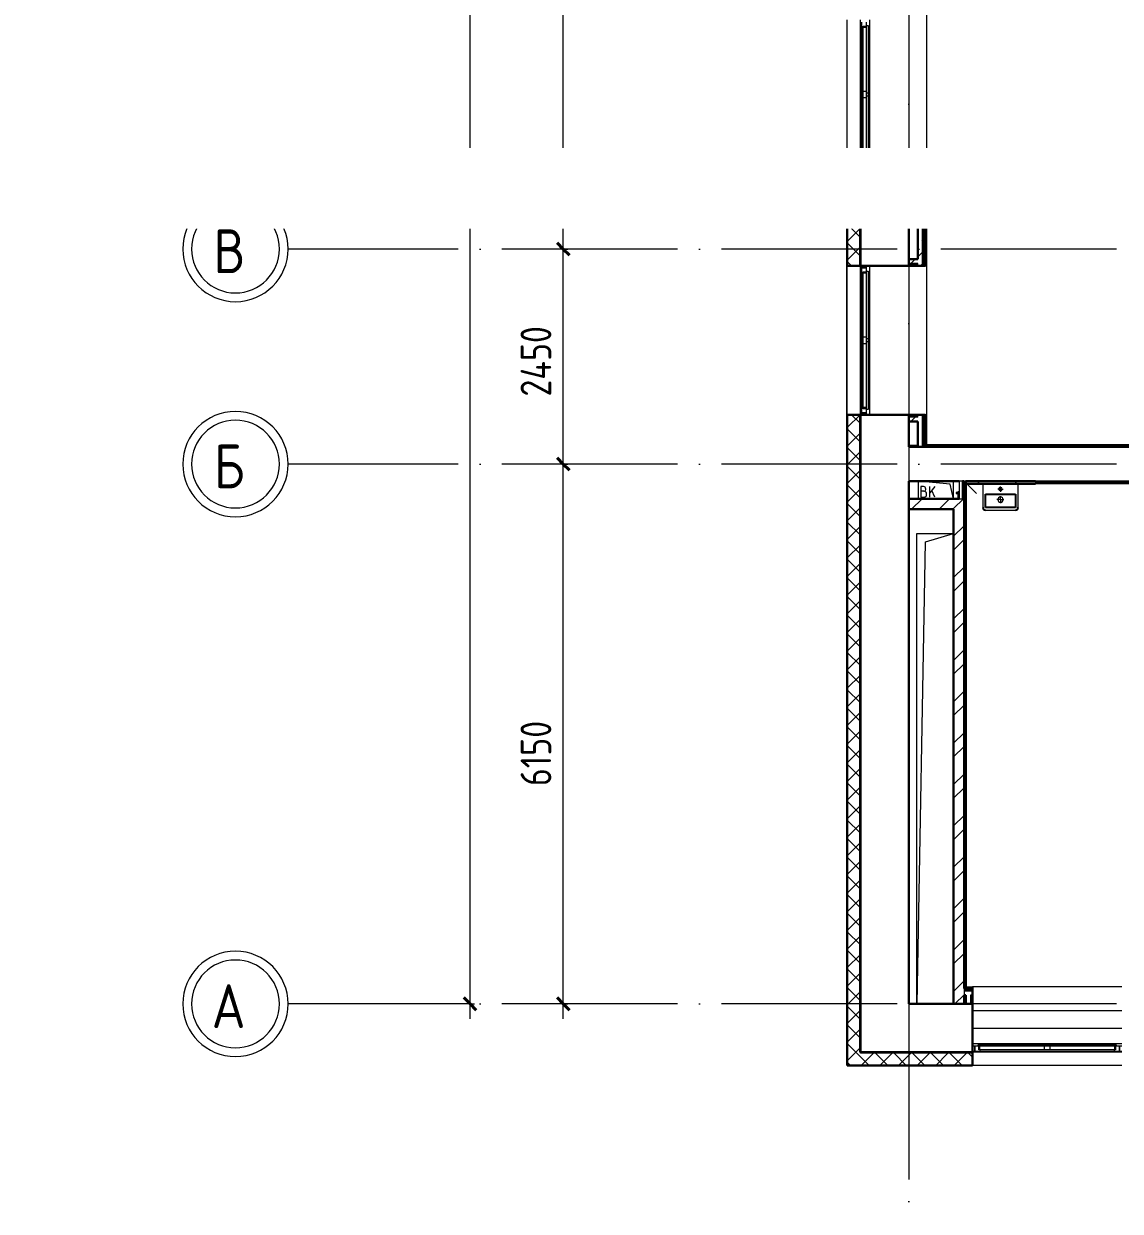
# Model space of a CAD drawing. Header units: millimetres. Extents: x -396912 to 182286, y -43638 to 41610.
# Drawn here: x -69840 to -57349, y -21590 to -8062 of the extents above; entities that cross this region are included whole.
import ezdxf
from ezdxf import colors
from ezdxf.entities.mleader import LeaderData, LeaderLine
from ezdxf.math import Vec2, Vec3

# ---------------------------------------------------------------- set-up
doc = ezdxf.new("R2010")
doc.units = ezdxf.units.MM
doc.linetypes.add('ADSK_Линия сетки', pattern=[25, 20, -2.5, 0, -2.5])
for name, color, linetype, lineweight in [('_ Окна', 7, 'Continuous', 9), ('RC-Выноски', 7, 'Continuous', 0), ('Оборудование', 8, 'Continuous', 18), ('Ограждение', 252, 'Continuous', 9), ('Окна', 252, 'Continuous', 9), ('Оси', 252, 'Continuous', 9), ('Перекрытие', 252, 'Continuous', 18), ('Размеры', 7, 'Continuous', 9), ('Стены внутренние', 7, 'Continuous', 18), ('Стены наружные', 7, 'Continuous', 18), ('Стены штриховка', 7, 'Continuous', 9)]:
    doc.layers.add(name, color=color, linetype=linetype, lineweight=lineweight)
doc.layers.add('Узлы', color=7, linetype='Continuous')
doc.styles.add('GOST Common_2', font='', dxfattribs={"width": 0.9, "height": 250})
doc.styles.add('GOST Common_4', font='', dxfattribs={"height": 7})
doc.styles.add('RubezhCAD', font='', dxfattribs={"oblique": 10})
doc.styles.get('GOST Common_2').set_extended_font_data('GOST type B')
doc.styles.get('GOST Common_4').set_extended_font_data('GOST 2.304 type A')
doc.styles.get('RubezhCAD').set_extended_font_data('GOST type A')

# ---------------------------------------------------------------- blocks, each defined once
blk = doc.blocks.new('1 этаж')
at = {"layer": 'Стены наружные', "lineweight": 9, "true_color": 0x636466}
h = blk.add_hatch(dxfattribs=at)
h.set_pattern_fill('FP_41', color=251, style=0, pattern_type=2)
h.set_pattern_definition([(180, (-32121.82, 94), (-1e-14, -100), [])])
h.paths.add_polyline_path([(-66008, -20706), (-64733, -20706), (-64733, -20696), (-66008, -20696)])
h.paths.add_polyline_path([(2115, -20706), (2692, -20706), (2692, -20696), (1407, -20696), (1407, -20706)])
h.paths.add_polyline_path([(-63033, -20706), (-61883, -20706), (-61883, -20696), (-63033, -20696)])
h.paths.add_polyline_path([(-755, -20706), (-293, -20706), (-293, -20696), (-1393, -20696), (-1393, -20706)])
h.paths.add_polyline_path([(-60183, -20706), (-59053, -20706), (-59053, -20696), (-60183, -20696)])
h.paths.add_polyline_path([(-3625, -20706), (-3093, -20706), (-3093, -20696), (-4168, -20696), (-4168, -20706)])
h.paths.add_polyline_path([(-57353, -20706), (-56243, -20706), (-56243, -20696), (-57353, -20696)])
h.paths.add_polyline_path([(-5868, -20706), (-5868, -20696), (-6963, -20696), (-6963, -20706), (-6495, -20706)])
h.paths.add_polyline_path([(-54543, -20706), (-53453, -20706), (-53453, -20696), (-54543, -20696)])
h.paths.add_polyline_path([(-8663, -20706), (-8663, -20696), (-9768, -20696), (-9768, -20706), (-9365, -20706)])
h.paths.add_polyline_path([(-51753, -20706), (-50623, -20706), (-50623, -20696), (-51753, -20696)])
h.paths.add_polyline_path([(-11518, -20706), (-11468, -20706), (-11468, -20696), (-12548, -20696), (-12548, -20706), (-12236, -20706)])
h.paths.add_polyline_path([(-48923, -20706), (-47803, -20706), (-47803, -20696), (-48923, -20696)])
h.paths.add_polyline_path([(-14248, -20706), (-14248, -20696), (-15323, -20696), (-15323, -20706), (-14388, -20706)])
h.paths.add_polyline_path([(-46103, -20706), (-45033, -20706), (-45033, -20696), (-46103, -20696)])
h.paths.add_polyline_path([(-17258, -20706), (-17023, -20706), (-17023, -20696), (-18123, -20696), (-18123, -20706), (-17976, -20706)])
h.paths.add_polyline_path([(-43333, -20706), (-42233, -20706), (-42233, -20696), (-43333, -20696)])
h.paths.add_polyline_path([(-19823, -20706), (-19823, -20696), (-20923, -20696), (-20923, -20706), (-20129, -20706)])
h.paths.add_polyline_path([(-40533, -20706), (-39403, -20706), (-39403, -20696), (-40533, -20696)])
h.paths.add_polyline_path([(-22623, -20706), (-22623, -20696), (-23703, -20696), (-23703, -20706), (-22999, -20706)])
h.paths.add_polyline_path([(-25869, -20706), (-25403, -20706), (-25403, -20696), (-26503, -20696), (-26503, -20706), (-26501, -20706)])
h.paths.add_polyline_path([(-37703, -20706), (-36593, -20706), (-36593, -20696), (-37703, -20696)])
h.paths.add_polyline_path([(-28205, -20706), (-28203, -20706), (-28203, -20696), (-29243, -20696), (-29242, -20706), (-28380, -20706)])
h.paths.add_polyline_path([(-34893, -20706), (-33783, -20706), (-33783, -20696), (-34893, -20696)])
h.paths.add_polyline_path([(-30943, -20706), (-30943, -20696), (-32083, -20696), (-32082, -20706), (-31093, -20706)])
at = {"color": 251, "lineweight": 18, "true_color": 0x636466}
for p, q in [((-64990, -14224), (-65350, -14191)), ((-65350, -14391), (-65350, -14191)), ((-65291, -14253), (-65321, -14253)), ((-65321, -14253), (-65321, -14373)), ((-65287, -14306), (-65321, -14306)), ((-65267, -14286), (-65267, -14276)), ((-65257, -14346), (-65257, -14336)), ((-65161, -14253), (-65221, -14324)), ((-65221, -14373), (-65221, -14253)), ((-65161, -14373), (-65197, -14296)), ((-64950, -14391), (-64990, -14224)), ((-65321, -14373), (-65284, -14373)), ((-65368, -20146), (-65368, -14786)), ((-65368, -14786), (-64950, -14786)), ((-65363, -20146), (-65269, -14881)), ((-65269, -14881), (-64950, -14786))]:
    blk.add_line(p, q, dxfattribs=at)
for centre, radius, start, end in [((-65291, -14276), 23.3, 0, 90), ((-65287, -14286), 20, 270, 0), ((-65287, -14336), 30, 0, 90), ((-65284, -14346), 26.7, 270, 0)]:
    blk.add_arc(centre, radius, start, end, dxfattribs=at)
at = {"layer": '_ Окна', "color": 251, "lineweight": 18, "true_color": 0x636466}
for p, q in [((-65998, -8961), (-65998, -9020)), ((-65998, -9020), (-65981, -9025)), ((-65981, -9007), (-65940, -9007)), ((-65981, -9019), (-65981, -9007)), ((-65940, -8999), (-65940, -8961)), ((-65981, -10547), (-65998, -10551)), ((-65998, -10551), (-65998, -10611)), ((-65998, -10611), (-65940, -10611)), ((-65981, -10565), (-65981, -10553)), ((-65940, -10565), (-65981, -10565)), ((-65940, -10611), (-65940, -10573)), ((-65940, -11761), (-65998, -11761)), ((-65998, -11761), (-65998, -11820)), ((-65940, -11799), (-65940, -11761)), ((-65998, -11820), (-65981, -11825)), ((-65981, -11807), (-65940, -11807)), ((-65981, -11819), (-65981, -11807)), ((-65981, -13347), (-65998, -13351)), ((-65998, -13351), (-65998, -13411)), ((-65981, -13365), (-65981, -13353)), ((-65940, -13365), (-65981, -13365)), ((-65940, -13411), (-65940, -13373)), ((-65998, -13411), (-65940, -13411)), ((-64670, -20628), (-64708, -20628)), ((-64708, -20628), (-64708, -20686)), ((-64708, -20686), (-64648, -20686)), ((-64662, -20669), (-64662, -20628)), ((-64650, -20669), (-64662, -20669)), ((-64648, -20686), (-64644, -20669)), ((-63122, -20669), (-63117, -20686)), ((-63117, -20686), (-63058, -20686)), ((-63104, -20669), (-63116, -20669)), ((-63104, -20628), (-63104, -20669)), ((-63058, -20628), (-63096, -20628)), ((-63058, -20686), (-63058, -20628))]:
    blk.add_line(p, q, dxfattribs=at)
at = {"layer": '_ Окна', "color": 251, "true_color": 0x636466}
for p, q in [((-65940, -10611), (-65998, -10611)), ((-65998, -10611), (-65998, -10636)), ((-65940, -10636), (-65940, -10611)), ((-65998, -11736), (-65998, -11761)), ((-65998, -11761), (-65940, -11761)), ((-65940, -11761), (-65940, -11736)), ((-65940, -13411), (-65998, -13411)), ((-65998, -13411), (-65998, -13436)), ((-65940, -13436), (-65940, -13411)), ((-64708, -20628), (-64733, -20628)), ((-64733, -20686), (-64708, -20686)), ((-64708, -20686), (-64708, -20628)), ((-63033, -20628), (-63058, -20628)), ((-63058, -20628), (-63058, -20686)), ((-63058, -20686), (-63033, -20686))]:
    blk.add_line(p, q, dxfattribs=at)
at = {"layer": 'Оборудование', "color": 251, "true_color": 0x636466}
for p, q in [((-64848, -14191), (-64885, -14191)), ((-64885, -14191), (-64885, -14391)), ((-64848, -14390), (-64848, -14192)), ((-64838, -14198), (-64848, -14198)), ((-64837, -14383), (-64837, -14199)), ((-64830, -14191), (-64688, -14332)), ((-64903, -14318), (-64920, -14318)), ((-64920, -14318), (-64920, -14330)), ((-64920, -14330), (-64903, -14330)), ((-64901, -14316), (-64903, -14318)), ((-64903, -14318), (-64903, -14330)), ((-64903, -14330), (-64901, -14332)), ((-64885, -14315), (-64901, -14315)), ((-64901, -14315), (-64901, -14334)), ((-64901, -14334), (-64885, -14334)), ((-64895, -14311), (-64900, -14311)), ((-64900, -14311), (-64900, -14319)), ((-64900, -14329), (-64900, -14375)), ((-64895, -14319), (-64895, -14311)), ((-64895, -14375), (-64895, -14329)), ((-64838, -14219), (-64836, -14219)), ((-64836, -14219), (-64838, -14219)), ((-64830, -14210), (-64835, -14210)), ((-64830, -14372), (-64830, -14210)), ((-64828, -14294), (-64830, -14294)), ((-64828, -14298), (-64828, -14294)), ((-64828, -14298), (-64828, -14359)), ((-64900, -14375), (-64895, -14375)), ((-64885, -14391), (-64848, -14391)), ((-64848, -14384), (-64838, -14384)), ((-64836, -14363), (-64838, -14363)), ((-64836, -14363), (-64838, -14363)), ((-64835, -14372), (-64830, -14372)), ((-64830, -14363), (-64828, -14363)), ((-64828, -14363), (-64828, -14359))]:
    blk.add_line(p, q, dxfattribs=at)
for points, knots in [([(-64848, -14192), (-64848, -14192), (-64848, -14191), (-64848, -14191), (-64848, -14191), (-64848, -14191), (-64848, -14191), (-64848, -14191), (-64848, -14191), (-64848, -14191)], [-1, -1, -1, -1, -0.833333, -0.75, -0.583333, -0.458333, -0.333333, -0.166667, 0, 0, 0, 0]), ([(-64837, -14199), (-64837, -14199), (-64837, -14198), (-64837, -14198), (-64837, -14198), (-64837, -14198), (-64837, -14198), (-64837, -14198), (-64838, -14198), (-64838, -14198), (-64838, -14198)], [-1, -1, -1, -1, -0.833333, -0.75, -0.666667, -0.583333, -0.458333, -0.333333, -0.166667, 0, 0, 0, 0]), ([(-64835, -14210), (-64835, -14210), (-64836, -14210), (-64836, -14210), (-64836, -14210), (-64836, -14209), (-64836, -14209), (-64836, -14209), (-64837, -14209), (-64837, -14209), (-64837, -14209), (-64837, -14208), (-64837, -14208)], [-1, -1, -1, -1, -0.833333, -0.75, -0.666667, -0.583333, -0.5, -0.416667, -0.333333, -0.25, -0.166667, 0, 0, 0, 0]), ([(-64848, -14391), (-64848, -14391), (-64848, -14391), (-64848, -14391), (-64848, -14391), (-64848, -14390), (-64848, -14390), (-64848, -14390), (-64848, -14390), (-64848, -14390)], [0, 0, 0, 0, 0.166667, 0.333333, 0.458333, 0.583333, 0.708333, 0.833333, 1, 1, 1, 1]), ([(-64838, -14384), (-64838, -14384), (-64838, -14384), (-64837, -14384), (-64837, -14383), (-64837, -14383), (-64837, -14383), (-64837, -14383), (-64837, -14383), (-64837, -14383), (-64837, -14383)], [0, 0, 0, 0, 0.166667, 0.333333, 0.458333, 0.583333, 0.666667, 0.75, 0.833333, 1, 1, 1, 1]), ([(-64837, -14373), (-64837, -14373), (-64837, -14373), (-64837, -14373), (-64837, -14372), (-64836, -14372), (-64836, -14372), (-64836, -14372), (-64836, -14372), (-64836, -14372), (-64836, -14372), (-64835, -14372), (-64835, -14372)], [0, 0, 0, 0, 0.166667, 0.25, 0.333333, 0.416667, 0.5, 0.583333, 0.666667, 0.75, 0.833333, 1, 1, 1, 1])]:
    blk.add_open_spline(points, degree=3, knots=knots, dxfattribs=at)
at = {"layer": 'Ограждение', "color": 251, "true_color": 0x636466}
for p, q in [((-65258, -6076), (-65258, -13781)), ((-65908, -8936), (-65908, -10636)), ((-65458, -8936), (-65458, -10636)), ((-65258, -8936), (-65258, -10636)), ((-65258, -10636), (-65273, -10636)), ((-65908, -11736), (-65908, -13436)), ((-65458, -11736), (-65458, -13436)), ((-65273, -11736), (-65258, -11736)), ((-65258, -11736), (-65258, -13436)), ((-65258, -13436), (-65273, -13436)), ((-65358, -13786), (-65458, -13786)), ((-65258, -13776), (-59528, -13776)), ((-64015, -14216), (-58593, -14216)), ((-64810, -14496), (-64805, -14496)), ((-64805, -14496), (-64805, -19961)), ((-64733, -19961), (-64733, -19946)), ((-64733, -19946), (-63033, -19946)), ((-64815, -20131), (-64815, -20046)), ((-64733, -20221), (-63033, -20221)), ((-64733, -20421), (-63033, -20421)), ((-64733, -20596), (-63033, -20596))]:
    blk.add_line(p, q, dxfattribs=at)
at = {"layer": 'Окна', "color": 251, "true_color": 0x636466}
for p, q in [((-65998, -9020), (-65998, -10551)), ((-65981, -9751), (-65981, -9019)), ((-65981, -9019), (-65940, -9019)), ((-65940, -9771), (-65940, -8999)), ((-65940, -8999), (-65923, -8999)), ((-65923, -8999), (-65923, -9771)), ((-65981, -9821), (-65981, -9751)), ((-65940, -9751), (-65981, -9751)), ((-65981, -10553), (-65981, -9821)), ((-65981, -9821), (-65940, -9821)), ((-65940, -9801), (-65940, -9771)), ((-65923, -9771), (-65940, -9771)), ((-65940, -10573), (-65940, -9801)), ((-65940, -9801), (-65923, -9801)), ((-65923, -9771), (-65923, -9801)), ((-65923, -9801), (-65923, -10573)), ((-65940, -10553), (-65981, -10553)), ((-65923, -10573), (-65940, -10573)), ((-65998, -11820), (-65998, -13351)), ((-65981, -12551), (-65981, -11819)), ((-65981, -11819), (-65940, -11819)), ((-65940, -12571), (-65940, -11799)), ((-65940, -11799), (-65923, -11799)), ((-65923, -11799), (-65923, -12571)), ((-65981, -12621), (-65981, -12551)), ((-65940, -12551), (-65981, -12551)), ((-65940, -12601), (-65940, -12571)), ((-65923, -12571), (-65940, -12571)), ((-65923, -12571), (-65923, -12601)), ((-65981, -13353), (-65981, -12621)), ((-65981, -12621), (-65940, -12621)), ((-65940, -13373), (-65940, -12601)), ((-65940, -12601), (-65923, -12601)), ((-65923, -12601), (-65923, -13373)), ((-65940, -13353), (-65981, -13353)), ((-65923, -13373), (-65940, -13373)), ((-64670, -20611), (-63898, -20611)), ((-64670, -20628), (-64670, -20611)), ((-63898, -20628), (-64670, -20628)), ((-64650, -20669), (-64650, -20628)), ((-63918, -20669), (-64650, -20669)), ((-64648, -20686), (-63117, -20686)), ((-63918, -20628), (-63918, -20669)), ((-63848, -20669), (-63918, -20669)), ((-63898, -20611), (-63868, -20611)), ((-63898, -20611), (-63898, -20628)), ((-63868, -20628), (-63898, -20628)), ((-63868, -20611), (-63096, -20611)), ((-63868, -20628), (-63868, -20611)), ((-63096, -20628), (-63868, -20628)), ((-63848, -20669), (-63848, -20628)), ((-63116, -20669), (-63848, -20669)), ((-63116, -20628), (-63116, -20669)), ((-63096, -20611), (-63096, -20628))]:
    blk.add_line(p, q, dxfattribs=at)
at = {"layer": 'Оси', "color": 251, "linetype": 'ADSK_Линия сетки', "ltscale": 100, "true_color": 0x636466}
for p, q in [((-65458, -2646), (-65458, -33772)), ((4409, -11546), (-72530, -11546)), ((4409, -13996), (-72530, -13996)), ((4409, -20146), (-72530, -20146))]:
    blk.add_line(p, q, dxfattribs=at)
at = {"layer": 'Оси', "color": 251, "lineweight": 20, "true_color": 0x636466}
for centre, radius, start, end in [((-73130, -11546), 600, 90, 270), ((-73130, -11546), 600, 270, 90), ((-73130, -11546), 500, 90, 270), ((-73130, -11546), 500, 270, 90), ((-73130, -13996), 600, 90, 270), ((-73130, -13996), 500, 90, 270), ((-73130, -13996), 600, 270, 90), ((-73130, -13996), 500, 270, 90), ((-73130, -20146), 600, 90, 270), ((-73130, -20146), 600, 270, 90), ((-73130, -20146), 500, 90, 270), ((-73130, -20146), 500, 270, 90)]:
    blk.add_arc(centre, radius, start, end, dxfattribs=at)
at = {"layer": 'Перекрытие', "color": 251, "ltscale": 100, "true_color": 0x636466}
for p, q in [((-65350, -14391), (-65350, -14191)), ((-65368, -20146), (-65368, -14786)), ((-65368, -14786), (-64950, -14786))]:
    blk.add_line(p, q, dxfattribs=at)
at = {"layer": 'Размеры', "color": 251, "lineweight": 20, "true_color": 0x636466}
for p, q in [((-70457, -20316), (-70457, 27004)), ((-69395, -11546), (-69395, -5346)), ((-69395, -11546), (-69545, -11546)), ((-69395, -11546), (-69545, -11546)), ((-69395, -13996), (-69395, -11546)), ((-69395, -11546), (-69345, -11546)), ((-69395, -11546), (-69345, -11546)), ((-69395, -13996), (-69545, -13996)), ((-69395, -13996), (-69545, -13996)), ((-69395, -20316), (-69395, -13996)), ((-69395, -13996), (-69345, -13996)), ((-69395, -13996), (-69345, -13996)), ((-70457, -20146), (-70607, -20146)), ((-70457, -20146), (-70407, -20146)), ((-69395, -20146), (-69545, -20146)), ((-69395, -20146), (-69345, -20146))]:
    blk.add_line(p, q, dxfattribs=at)
at = {"layer": 'Размеры', "color": 251, "lineweight": 40, "true_color": 0x636466}
for p, q in [((-69395, -11546), (-69466, -11475)), ((-69395, -11546), (-69466, -11475)), ((-69395, -11546), (-69324, -11616)), ((-69395, -11546), (-69324, -11616)), ((-69395, -13996), (-69466, -13925)), ((-69395, -13996), (-69466, -13925)), ((-69395, -13996), (-69324, -14066)), ((-69395, -13996), (-69324, -14066)), ((-70457, -20146), (-70528, -20075)), ((-70457, -20146), (-70387, -20216)), ((-69395, -20146), (-69466, -20075)), ((-69395, -20146), (-69324, -20216))]:
    blk.add_line(p, q, dxfattribs=at)
at = {"layer": 'Стены внутренние', "color": 251, "true_color": 0x636466}
for p, q in [((-66160, -10636), (-66160, -8936)), ((-66008, -10636), (-66008, -8936)), ((-66160, -13436), (-66160, -11736)), ((-66008, -13436), (-66008, -11736)), ((-64830, -14191), (-64815, -14191)), ((-63033, -20696), (-64733, -20696)), ((-63033, -20848), (-64733, -20848))]:
    blk.add_line(p, q, dxfattribs=at)
at = {"layer": 'Стены внутренние', "color": 251, "lineweight": 30, "true_color": 0x636466}
for p, q in [((-66160, -10636), (-66160, -11736)), ((-66018, -10636), (-66160, -10636)), ((-65458, -10636), (-66008, -10636)), ((-66008, -10636), (-66008, -11736)), ((-65458, -11661), (-65458, -10711)), ((-66160, -11736), (-66018, -11736)), ((-66008, -11736), (-65458, -11736)), ((-66160, -13436), (-66160, -20848)), ((-66018, -13436), (-66160, -13436)), ((-65458, -13436), (-66008, -13436)), ((-66008, -13436), (-66008, -20696)), ((-65458, -13801), (-65458, -13511)), ((-65358, -13801), (-65458, -13801)), ((-65458, -14391), (-65458, -14191)), ((-65458, -14191), (-64885, -14191)), ((-64848, -14191), (-64830, -14191)), ((-64815, -14191), (-64015, -14191)), ((-65458, -20146), (-65458, -14511)), ((-64950, -20146), (-65458, -20146)), ((-64808, -20146), (-64830, -20146)), ((-64733, -20696), (-64733, -20146)), ((-66008, -20696), (-64733, -20696)), ((-64733, -20848), (-64733, -20706)), ((-66160, -20848), (-64733, -20848))]:
    blk.add_line(p, q, dxfattribs=at)
at = {"layer": 'Стены внутренние', "color": 251, "linetype": 'Continuous', "lineweight": 9, "true_color": 0x636466}
for p, q in [((-66158, -10820), (-66018, -10680)), ((-66018, -10770), (-66150, -10638)), ((-66018, -10982), (-66158, -10842)), ((-66158, -11032), (-66018, -10892)), ((-66018, -11194), (-66158, -11054)), ((-66158, -11082), (-66158, -11082)), ((-66158, -11244), (-66018, -11104)), ((-66018, -11406), (-66158, -11266)), ((-66158, -11285), (-66158, -11285)), ((-66158, -11456), (-66018, -11316)), ((-66018, -11618), (-66158, -11478)), ((-66158, -11668), (-66018, -11528)), ((-66158, -11590), (-66158, -11590)), ((-66115, -11734), (-66158, -11691)), ((-66158, -13577), (-66018, -13437)), ((-66158, -13520), (-66158, -13520)), ((-66127, -13438), (-66128, -13437)), ((-66018, -13528), (-66108, -13438)), ((-66018, -13740), (-66158, -13600)), ((-66158, -13789), (-66018, -13649)), ((-66018, -13952), (-66158, -13812)), ((-66158, -13825), (-66158, -13825)), ((-66158, -14002), (-66018, -13862)), ((-66018, -14164), (-66158, -14024)), ((-66158, -14197), (-66160, -14194)), ((-66158, -14214), (-66018, -14074)), ((-66018, -14376), (-66158, -14236)), ((-66158, -14426), (-66018, -14286)), ((-66158, -14401), (-66160, -14397)), ((-66158, -14435), (-66158, -14435)), ((-66018, -14588), (-66158, -14448)), ((-66158, -14638), (-66018, -14498)), ((-66158, -14638), (-66158, -14638)), ((-66018, -14800), (-66158, -14660)), ((-66158, -14850), (-66018, -14710)), ((-66158, -14862), (-66160, -14865)), ((-66018, -15013), (-66158, -14873)), ((-66158, -15062), (-66018, -14922)), ((-66158, -14943), (-66158, -14943)), ((-66018, -15225), (-66158, -15085)), ((-66158, -15274), (-66018, -15134)), ((-66018, -15437), (-66158, -15297)), ((-66158, -15486), (-66018, -15346)), ((-66018, -15649), (-66158, -15509)), ((-66158, -15552), (-66158, -15552)), ((-66158, -15699), (-66018, -15559)), ((-66018, -15861), (-66158, -15721)), ((-66158, -15756), (-66158, -15756)), ((-66158, -15911), (-66018, -15771)), ((-66018, -16073), (-66158, -15933)), ((-66158, -16123), (-66018, -15983)), ((-66158, -16060), (-66158, -16060)), ((-66018, -16285), (-66158, -16145)), ((-66158, -16335), (-66018, -16195)), ((-66158, -16284), (-66160, -16287)), ((-66018, -16497), (-66158, -16357)), ((-66158, -16547), (-66018, -16407)), ((-66158, -16636), (-66160, -16633)), ((-66018, -16710), (-66158, -16570)), ((-66158, -16759), (-66018, -16619)), ((-66158, -16670), (-66158, -16670)), ((-66018, -16922), (-66158, -16782)), ((-66158, -16971), (-66018, -16831)), ((-66158, -16873), (-66158, -16873)), ((-66018, -17134), (-66158, -16994)), ((-66158, -17184), (-66018, -17044)), ((-66158, -17178), (-66158, -17178)), ((-66018, -17346), (-66158, -17206)), ((-66158, -17396), (-66018, -17256)), ((-66018, -17558), (-66158, -17418)), ((-66158, -17608), (-66018, -17468)), ((-66018, -17770), (-66158, -17630)), ((-66158, -17820), (-66018, -17680)), ((-66158, -17788), (-66158, -17788)), ((-66018, -17982), (-66158, -17842)), ((-66158, -18032), (-66018, -17892)), ((-66158, -17991), (-66158, -17991)), ((-66018, -18195), (-66158, -18055)), ((-66158, -18244), (-66018, -18104)), ((-66018, -18407), (-66158, -18267)), ((-66158, -18296), (-66158, -18296)), ((-66158, -18456), (-66018, -18316)), ((-66018, -18619), (-66158, -18479)), ((-66158, -18519), (-66158, -18520)), ((-66158, -18668), (-66018, -18528)), ((-66018, -18831), (-66158, -18691)), ((-66158, -18881), (-66018, -18741)), ((-66158, -18871), (-66160, -18868)), ((-66018, -19043), (-66158, -18903)), ((-66158, -18905), (-66158, -18905)), ((-66158, -19093), (-66018, -18953)), ((-66158, -19108), (-66158, -19108)), ((-66018, -19255), (-66158, -19115)), ((-66158, -19305), (-66018, -19165)), ((-66018, -19467), (-66158, -19327)), ((-66158, -19517), (-66018, -19377)), ((-66158, -19413), (-66158, -19413)), ((-66018, -19679), (-66158, -19539)), ((-66158, -19729), (-66018, -19589)), ((-66018, -19892), (-66158, -19752)), ((-66158, -19941), (-66018, -19801)), ((-66018, -20104), (-66158, -19964)), ((-66158, -20153), (-66018, -20013)), ((-66158, -20023), (-66158, -20023)), ((-66018, -20316), (-66158, -20176)), ((-66158, -20226), (-66158, -20226)), ((-66158, -20366), (-66018, -20226)), ((-66018, -20528), (-66158, -20388)), ((-66158, -20578), (-66018, -20438)), ((-66158, -20531), (-66158, -20531)), ((-66062, -20696), (-66158, -20600)), ((-66158, -20790), (-66064, -20696)), ((-66064, -20696), (-66018, -20650)), ((-65912, -20846), (-66062, -20696)), ((-66124, -20846), (-66158, -20812)), ((-66002, -20846), (-65862, -20706)), ((-65700, -20846), (-65840, -20706)), ((-65789, -20846), (-65649, -20706)), ((-65488, -20846), (-65628, -20706)), ((-65577, -20846), (-65437, -20706)), ((-65276, -20846), (-65416, -20706)), ((-65365, -20846), (-65225, -20706)), ((-65064, -20846), (-65204, -20706)), ((-65153, -20846), (-65013, -20706)), ((-64851, -20846), (-64991, -20706)), ((-64941, -20846), (-64801, -20706)), ((-64733, -20752), (-64779, -20706)), ((-65955, -20848), (-65956, -20846)), ((-64920, -20846), (-64921, -20848))]:
    blk.add_line(p, q, dxfattribs=at)
at = {"layer": 'Стены наружные', "color": 251, "lineweight": 30, "true_color": 0x636466}
for p, q in [((-66165, -10636), (-66165, -11186)), ((-66160, -10636), (-66165, -10636)), ((-66008, -10636), (-66018, -10636)), ((-65273, -10636), (-65458, -10636)), ((-65458, -10636), (-65458, -10711)), ((-65273, -11736), (-65273, -10636)), ((-65458, -10711), (-65358, -10711)), ((-65358, -10711), (-65358, -11661)), ((-66165, -11186), (-66160, -11186)), ((-66018, -11736), (-66008, -11736)), ((-65358, -11661), (-65458, -11661)), ((-65458, -11661), (-65458, -11736)), ((-65458, -11736), (-65273, -11736)), ((-66008, -13436), (-66018, -13436)), ((-65273, -13436), (-65458, -13436)), ((-65458, -13436), (-65458, -13511)), ((-65458, -13511), (-65358, -13511)), ((-65358, -13511), (-65358, -13801)), ((-65273, -13781), (-65273, -13436)), ((-65278, -13786), (-65278, -13781)), ((-59518, -13786), (-65278, -13786)), ((-59523, -13781), (-65273, -13781)), ((-65358, -13801), (-59503, -13801)), ((-64830, -14191), (-64830, -14210)), ((-64810, -14206), (-64815, -14206)), ((-64815, -14206), (-64815, -19966)), ((-64815, -14221), (-64015, -14221)), ((-64810, -19961), (-64810, -14206)), ((-64015, -14211), (-58593, -14211)), ((-64015, -14221), (-64015, -14211)), ((-64885, -14391), (-65458, -14391)), ((-65458, -14391), (-65458, -14511)), ((-64830, -14391), (-64848, -14391)), ((-64830, -14372), (-64830, -19971)), ((-65458, -14511), (-64950, -14511)), ((-64950, -14511), (-64950, -20146)), ((-64830, -19971), (-64815, -19971)), ((-64733, -19961), (-64810, -19961)), ((-64733, -20146), (-64733, -19961)), ((-64950, -20146), (-64830, -20146)), ((-64830, -20146), (-64830, -20046)), ((-64830, -20046), (-64808, -20046)), ((-64808, -20046), (-64808, -20146)), ((-64808, -20146), (-64733, -20146)), ((-64733, -20706), (-64733, -20696))]:
    blk.add_line(p, q, dxfattribs=at)
at = {"layer": 'Стены наружные', "color": 251, "linetype": 'Continuous', "lineweight": 9, "true_color": 0x636466}
for p, q in [((-65363, -10661), (-65358, -10656)), ((-65278, -10647), (-65273, -10642)), ((-66008, -10706), (-66018, -10706)), ((-66008, -10806), (-66018, -10806)), ((-65358, -10871), (-65308, -10821)), ((-65308, -10818), (-65295, -10806)), ((-65295, -10806), (-65283, -10793)), ((-65278, -10717), (-65273, -10712)), ((-65278, -10788), (-65273, -10783)), ((-66008, -10906), (-66018, -10906)), ((-65358, -11006), (-65308, -10956)), ((-65278, -10859), (-65273, -10854)), ((-65278, -10930), (-65273, -10925)), ((-66008, -11006), (-66018, -11006)), ((-65358, -11141), (-65308, -11091)), ((-65308, -11030), (-65295, -11018)), ((-65295, -11018), (-65283, -11005)), ((-65283, -11005), (-65278, -11000)), ((-65278, -11000), (-65273, -10995)), ((-65278, -11071), (-65273, -11066)), ((-66008, -11106), (-66018, -11106)), ((-66008, -11206), (-66018, -11206)), ((-65295, -11230), (-65283, -11217)), ((-65278, -11142), (-65273, -11137)), ((-65278, -11212), (-65273, -11207)), ((-66008, -11306), (-66018, -11306)), ((-65308, -11242), (-65295, -11230)), ((-65278, -11283), (-65273, -11278)), ((-65278, -11354), (-65273, -11349)), ((-66008, -11406), (-66018, -11406)), ((-65308, -11455), (-65295, -11442)), ((-65295, -11442), (-65283, -11430)), ((-65283, -11430), (-65278, -11425)), ((-65278, -11425), (-65273, -11420)), ((-65278, -11495), (-65273, -11490)), ((-66008, -11506), (-66018, -11506)), ((-66008, -11606), (-66018, -11606)), ((-65358, -11634), (-65308, -11584)), ((-65278, -11566), (-65273, -11561)), ((-65278, -11637), (-65273, -11632)), ((-66008, -11706), (-66018, -11706)), ((-65435, -11711), (-65385, -11661)), ((-65377, -11736), (-65364, -11723)), ((-65364, -11723), (-65358, -11717)), ((-65325, -11736), (-65308, -11719)), ((-65308, -11667), (-65295, -11654)), ((-65295, -11654), (-65283, -11642)), ((-65278, -11707), (-65273, -11702)), ((-66008, -13506), (-66018, -13506)), ((-65438, -13511), (-65388, -13461)), ((-65405, -13461), (-65392, -13448)), ((-65392, -13448), (-65380, -13436)), ((-65278, -13475), (-65273, -13470)), ((-66008, -13606), (-66018, -13606)), ((-65308, -13576), (-65295, -13563)), ((-65295, -13563), (-65283, -13551)), ((-65283, -13551), (-65278, -13546)), ((-65278, -13546), (-65273, -13541)), ((-65278, -13617), (-65273, -13612)), ((-66008, -13706), (-66018, -13706)), ((-65308, -13788), (-65295, -13775)), ((-65295, -13775), (-65283, -13763)), ((-65278, -13687), (-65273, -13682)), ((-65278, -13758), (-65273, -13753)), ((-65235, -13786), (-65230, -13781)), ((-65164, -13786), (-65159, -13781)), ((-65122, -13801), (-65122, -13786)), ((-65093, -13786), (-65088, -13781)), ((-65023, -13786), (-65018, -13781)), ((-64952, -13786), (-64947, -13781)), ((-64881, -13786), (-64876, -13781)), ((-64811, -13786), (-64806, -13781)), ((-64740, -13786), (-64735, -13781)), ((-64669, -13786), (-64664, -13781)), ((-64598, -13786), (-64593, -13781)), ((-64528, -13786), (-64523, -13781)), ((-64522, -13801), (-64522, -13786)), ((-64457, -13786), (-64452, -13781)), ((-64386, -13786), (-64381, -13781)), ((-64316, -13786), (-64311, -13781)), ((-64245, -13786), (-64240, -13781)), ((-64174, -13786), (-64169, -13781)), ((-64103, -13786), (-64098, -13781)), ((-64033, -13786), (-64028, -13781)), ((-63962, -13786), (-63957, -13781)), ((-63922, -13801), (-63922, -13786)), ((-63891, -13786), (-63886, -13781)), ((-63821, -13786), (-63816, -13781)), ((-63750, -13786), (-63745, -13781)), ((-63679, -13786), (-63674, -13781)), ((-63609, -13786), (-63604, -13781)), ((-63538, -13786), (-63533, -13781)), ((-63467, -13786), (-63462, -13781)), ((-63396, -13786), (-63391, -13781)), ((-63326, -13786), (-63321, -13781)), ((-63322, -13801), (-63322, -13786)), ((-63255, -13786), (-63250, -13781)), ((-63184, -13786), (-63179, -13781)), ((-63114, -13786), (-63109, -13781)), ((-66008, -13806), (-66018, -13806)), ((-66008, -13906), (-66018, -13906)), ((-66008, -14006), (-66018, -14006)), ((-66008, -14106), (-66018, -14106)), ((-64680, -14221), (-64650, -14191)), ((-64256, -14221), (-64226, -14191)), ((-63816, -14206), (-63801, -14191)), ((-63392, -14206), (-63377, -14191)), ((-66008, -14206), (-66018, -14206)), ((-66008, -14306), (-66018, -14306)), ((-64815, -14214), (-64810, -14209)), ((-64815, -14285), (-64810, -14280)), ((-63963, -14211), (-63958, -14206)), ((-63892, -14211), (-63887, -14206)), ((-63821, -14211), (-63816, -14206)), ((-63751, -14211), (-63746, -14206)), ((-63680, -14211), (-63675, -14206)), ((-63609, -14211), (-63604, -14206)), ((-63539, -14211), (-63534, -14206)), ((-63468, -14211), (-63463, -14206)), ((-63397, -14211), (-63392, -14206)), ((-63326, -14211), (-63321, -14206)), ((-63256, -14211), (-63251, -14206)), ((-63185, -14211), (-63180, -14206)), ((-63114, -14211), (-63109, -14206)), ((-66008, -14406), (-66018, -14406)), ((-65428, -14511), (-65308, -14391)), ((-65114, -14511), (-64994, -14391)), ((-64950, -14504), (-64836, -14391)), ((-64830, -14371), (-64815, -14356)), ((-64815, -14356), (-64810, -14351)), ((-64815, -14426), (-64810, -14421)), ((-66008, -14506), (-66018, -14506)), ((-66008, -14606), (-66018, -14606)), ((-64956, -14511), (-64950, -14504)), ((-64815, -14497), (-64810, -14492)), ((-64815, -14568), (-64810, -14563)), ((-66008, -14706), (-66018, -14706)), ((-64950, -14818), (-64830, -14698)), ((-64815, -14638), (-64810, -14633)), ((-64815, -14709), (-64810, -14704)), ((-66008, -14806), (-66018, -14806)), ((-64950, -14976), (-64830, -14856)), ((-64830, -14795), (-64815, -14780)), ((-64815, -14780), (-64810, -14775)), ((-64815, -14851), (-64810, -14846)), ((-66008, -14906), (-66018, -14906)), ((-66008, -15006), (-66018, -15006)), ((-64815, -14921), (-64810, -14916)), ((-64815, -14992), (-64810, -14987)), ((-66008, -15106), (-66018, -15106)), ((-64815, -15063), (-64810, -15058)), ((-64815, -15133), (-64810, -15128)), ((-66008, -15206), (-66018, -15206)), ((-64950, -15290), (-64830, -15170)), ((-64830, -15219), (-64815, -15204)), ((-64815, -15204), (-64810, -15199)), ((-64815, -15275), (-64810, -15270)), ((-66008, -15306), (-66018, -15306)), ((-66008, -15406), (-66018, -15406)), ((-64950, -15447), (-64830, -15327)), ((-64815, -15346), (-64810, -15341)), ((-64815, -15416), (-64810, -15411)), ((-66008, -15506), (-66018, -15506)), ((-64815, -15487), (-64810, -15482)), ((-64815, -15558), (-64810, -15553)), ((-66008, -15606), (-66018, -15606)), ((-64950, -15761), (-64830, -15641)), ((-64830, -15643), (-64815, -15628)), ((-64815, -15628), (-64810, -15623)), ((-66008, -15706), (-66018, -15706)), ((-66008, -15806), (-66018, -15806)), ((-64950, -15918), (-64830, -15798)), ((-64815, -15699), (-64810, -15694)), ((-64815, -15770), (-64810, -15765)), ((-66008, -15906), (-66018, -15906)), ((-64815, -15841), (-64810, -15836)), ((-64815, -15911), (-64810, -15906)), ((-66008, -16006), (-66018, -16006)), ((-64830, -16068), (-64815, -16053)), ((-64815, -15982), (-64810, -15977)), ((-64815, -16053), (-64810, -16048)), ((-66008, -16106), (-66018, -16106)), ((-66008, -16206), (-66018, -16206)), ((-64950, -16233), (-64830, -16113)), ((-64815, -16123), (-64810, -16118)), ((-64815, -16194), (-64810, -16189)), ((-66008, -16306), (-66018, -16306)), ((-64950, -16390), (-64830, -16270)), ((-64815, -16265), (-64810, -16260)), ((-64815, -16336), (-64810, -16331)), ((-66008, -16406), (-66018, -16406)), ((-64830, -16492), (-64815, -16477)), ((-64815, -16406), (-64810, -16401)), ((-64815, -16477), (-64810, -16472)), ((-66008, -16506), (-66018, -16506)), ((-66008, -16606), (-66018, -16606)), ((-64950, -16704), (-64830, -16584)), ((-64815, -16548), (-64810, -16543)), ((-64815, -16618), (-64810, -16613)), ((-66008, -16706), (-66018, -16706)), ((-64950, -16861), (-64830, -16741)), ((-64815, -16689), (-64810, -16684)), ((-64815, -16760), (-64810, -16755)), ((-66008, -16806), (-66018, -16806)), ((-66008, -16906), (-66018, -16906)), ((-64830, -16916), (-64815, -16901)), ((-64815, -16830), (-64810, -16825)), ((-64815, -16901), (-64810, -16896)), ((-66008, -17006), (-66018, -17006)), ((-64815, -16972), (-64810, -16967)), ((-64815, -17043), (-64810, -17038)), ((-66008, -17106), (-66018, -17106)), ((-64950, -17176), (-64830, -17056)), ((-64815, -17113), (-64810, -17108)), ((-64815, -17184), (-64810, -17179)), ((-66008, -17206), (-66018, -17206)), ((-66008, -17306), (-66018, -17306)), ((-64950, -17333), (-64830, -17213)), ((-64815, -17255), (-64810, -17250)), ((-66008, -17406), (-66018, -17406)), ((-64830, -17340), (-64815, -17325)), ((-64815, -17325), (-64810, -17320)), ((-64815, -17396), (-64810, -17391)), ((-66008, -17506), (-66018, -17506)), ((-64950, -17647), (-64830, -17527)), ((-64815, -17467), (-64810, -17462)), ((-64815, -17538), (-64810, -17533)), ((-66008, -17606), (-66018, -17606)), ((-66008, -17706), (-66018, -17706)), ((-64950, -17804), (-64830, -17684)), ((-64815, -17608), (-64810, -17603)), ((-64815, -17679), (-64810, -17674)), ((-66008, -17806), (-66018, -17806)), ((-64830, -17765), (-64815, -17750)), ((-64815, -17750), (-64810, -17745)), ((-64815, -17820), (-64810, -17815)), ((-66008, -17906), (-66018, -17906)), ((-64815, -17891), (-64810, -17886)), ((-64815, -17962), (-64810, -17957)), ((-66008, -18006), (-66018, -18006)), ((-66008, -18106), (-66018, -18106)), ((-64950, -18119), (-64830, -17999)), ((-64815, -18033), (-64810, -18028)), ((-64815, -18103), (-64810, -18098)), ((-66008, -18206), (-66018, -18206)), ((-64950, -18276), (-64830, -18156)), ((-64830, -18189), (-64815, -18174)), ((-64815, -18174), (-64810, -18169)), ((-64815, -18245), (-64810, -18240)), ((-66008, -18306), (-66018, -18306)), ((-64815, -18315), (-64810, -18310)), ((-64815, -18386), (-64810, -18381)), ((-66008, -18406), (-66018, -18406)), ((-66008, -18506), (-66018, -18506)), ((-64950, -18590), (-64830, -18470)), ((-64815, -18457), (-64810, -18452)), ((-64815, -18528), (-64810, -18523)), ((-66008, -18606), (-66018, -18606)), ((-64950, -18747), (-64830, -18627)), ((-64830, -18613), (-64815, -18598)), ((-64815, -18598), (-64810, -18593)), ((-64815, -18669), (-64810, -18664)), ((-66008, -18706), (-66018, -18706)), ((-64815, -18740), (-64810, -18735)), ((-66008, -18806), (-66018, -18806)), ((-66008, -18906), (-66018, -18906)), ((-64815, -18810), (-64810, -18805)), ((-64815, -18881), (-64810, -18876)), ((-66008, -19006), (-66018, -19006)), ((-64950, -19062), (-64830, -18942)), ((-64830, -19038), (-64815, -19023)), ((-64815, -18952), (-64810, -18947)), ((-64815, -19023), (-64810, -19018)), ((-66008, -19106), (-66018, -19106)), ((-66008, -19206), (-66018, -19206)), ((-64950, -19219), (-64830, -19099)), ((-64815, -19093), (-64810, -19088)), ((-64815, -19164), (-64810, -19159)), ((-66008, -19306), (-66018, -19306)), ((-64815, -19235), (-64810, -19230)), ((-64815, -19305), (-64810, -19300)), ((-66008, -19406), (-66018, -19406)), ((-64950, -19533), (-64830, -19413)), ((-64830, -19462), (-64815, -19447)), ((-64815, -19376), (-64810, -19371)), ((-64815, -19447), (-64810, -19442)), ((-66008, -19506), (-66018, -19506)), ((-66008, -19606), (-66018, -19606)), ((-64950, -19690), (-64830, -19570)), ((-64815, -19518), (-64810, -19513)), ((-64815, -19588), (-64810, -19583)), ((-66008, -19706), (-66018, -19706)), ((-64815, -19659), (-64810, -19654)), ((-64815, -19730), (-64810, -19725)), ((-66008, -19806), (-66018, -19806)), ((-64950, -20004), (-64830, -19884)), ((-64830, -19886), (-64815, -19871)), ((-64815, -19800), (-64810, -19795)), ((-64815, -19871), (-64810, -19866)), ((-66008, -19906), (-66018, -19906)), ((-66008, -20006), (-66018, -20006)), ((-64815, -19942), (-64810, -19937)), ((-64768, -19966), (-64763, -19961)), ((-66008, -20106), (-66018, -20106)), ((-64934, -20146), (-64830, -20042)), ((-66008, -20206), (-66018, -20206)), ((-66008, -20306), (-66018, -20306)), ((-66008, -20406), (-66018, -20406)), ((-66008, -20506), (-66018, -20506)), ((-66008, -20606), (-66018, -20606))]:
    blk.add_line(p, q, dxfattribs=at)
at = {"layer": 'Стены наружные', "color": 251, "true_color": 0x636466}
for p, q in [((-66165, -13986), (-66165, -11186)), ((-66160, -11736), (-66165, -11736)), ((-66165, -13436), (-66160, -13436)), ((-65458, -13793), (-65443, -13793)), ((-65443, -13786), (-65443, -13793)), ((-66160, -13986), (-66165, -13986)), ((-64950, -14391), (-64950, -14191)), ((-58673, -14191), (-64015, -14191)), ((-64822, -20131), (-64808, -20131)), ((-64822, -20146), (-64822, -20131))]:
    blk.add_line(p, q, dxfattribs=at)
at = {"layer": 'Стены штриховка', "color": 251, "true_color": 0x636466}
for p, q in [((-66158, -10638), (-66158, -11734)), ((-66084, -10638), (-66158, -10638)), ((-66084, -10638), (-66084, -10636)), ((-66018, -11736), (-66018, -10636)), ((-65358, -10648), (-65458, -10648)), ((-65358, -10661), (-65458, -10661)), ((-65358, -10661), (-65358, -10636)), ((-65308, -10636), (-65308, -11736)), ((-65295, -10636), (-65295, -11736)), ((-65283, -10636), (-65283, -11736)), ((-65278, -11736), (-65278, -10636)), ((-66158, -11734), (-66084, -11734)), ((-66084, -11736), (-66084, -11734)), ((-65358, -11711), (-65458, -11711)), ((-65358, -11723), (-65458, -11723)), ((-65358, -11736), (-65358, -11711)), ((-66158, -13438), (-66158, -20848)), ((-66084, -13438), (-66158, -13438)), ((-66084, -13438), (-66084, -13436)), ((-66018, -20696), (-66018, -13436)), ((-65358, -13448), (-65458, -13448)), ((-65358, -13461), (-65458, -13461)), ((-65358, -13461), (-65358, -13436)), ((-65308, -13436), (-65308, -13801)), ((-65295, -13436), (-65295, -13801)), ((-65283, -13436), (-65283, -13801)), ((-65278, -13781), (-65278, -13436)), ((-65278, -13786), (-65278, -13801)), ((-64815, -14191), (-64815, -14206)), ((-64015, -14191), (-64015, -14211)), ((-64015, -14206), (-58593, -14206)), ((-64830, -19971), (-64830, -20046)), ((-64830, -19983), (-64733, -19983)), ((-64830, -19996), (-64733, -19996)), ((-64733, -19966), (-64815, -19966)), ((-64815, -19971), (-64733, -19971)), ((-64733, -20046), (-64758, -20046)), ((-64758, -20046), (-64758, -20146)), ((-64745, -20046), (-64745, -20146)), ((-66008, -20696), (-66018, -20696)), ((-66008, -20706), (-66008, -20696)), ((-64733, -20706), (-66008, -20706)), ((-64733, -20772), (-64735, -20772)), ((-64735, -20846), (-64735, -20772)), ((-66160, -20846), (-64735, -20846))]:
    blk.add_line(p, q, dxfattribs=at)
at = {"layer": 'Узлы', "color": 251, "lineweight": 9, "true_color": 0x636466}
for p, q in [((-64615, -14221), (-64615, -14491)), ((-64415, -14281), (-64445, -14281)), ((-64415, -14281), (-64415, -14251)), ((-64415, -14281), (-64415, -14311)), ((-64415, -14281), (-64385, -14281)), ((-64215, -14491), (-64215, -14221)), ((-64415, -14401), (-64455, -14401)), ((-64415, -14401), (-64415, -14361)), ((-64415, -14401), (-64415, -14441)), ((-64415, -14401), (-64375, -14401)), ((-64585, -14521), (-64415, -14521)), ((-64415, -14521), (-64245, -14521))]:
    blk.add_line(p, q, dxfattribs=at)
at = {"layer": 'Узлы', "color": 251, "true_color": 0x636466}
for p, q in [((-64585, -14491), (-64585, -14340)), ((-64585, -14340), (-64245, -14340)), ((-64245, -14340), (-64245, -14491)), ((-64245, -14491), (-64585, -14491))]:
    blk.add_line(p, q, dxfattribs=at)
at = {"layer": 'Узлы', "color": 251, "lineweight": 9, "true_color": 0x636466}
for centre, radius, start, end in [((-64415, -14281), 20, 90, 180.0116), ((-64415, -14281), 20, 180, 270), ((-64415, -14281), 20, 0, 90), ((-64415, -14281), 20, 270, 0), ((-64415, -14401), 30, 90, 180.0077), ((-64415, -14401), 30, 180, 270), ((-64415, -14401), 30, 0, 90), ((-64415, -14401), 30, 270, 0)]:
    blk.add_arc(centre, radius, start, end, dxfattribs=at)
at = {"layer": 'Узлы', "color": 251, "true_color": 0x636466}
for centre, start, end in [((-64585, -14491), 180, 270), ((-64245, -14491), 270, 0)]:
    blk.add_arc(centre, 30, start, end, dxfattribs=at)
at = {"layer": 'Оси', "color": 251, "true_color": 0x636466, "style": 'GOST Common_2', "width": 0.9}
for s, p in [('В', (-73380, -11821)), ('Б', (-73377, -14271)), ('А', (-73401, -20421))]:
    blk.add_text(s, height=500, dxfattribs=at).set_placement(p)
at = {"layer": 'Размеры', "color": 251, "lineweight": 20, "true_color": 0x636466, "char_height": 350, "width": 1095.38, "attachment_point": 1, "rotation": 90, "line_spacing_factor": 1.022761, "style": 'GOST Common_4'}
for s, insert in [('2450', (-69882, -13227)), ('6150', (-69882, -17665))]:
    blk.add_mtext(s, dxfattribs=dict(at, insert=insert))
blk = doc.blocks.new('_None')

msp = doc.modelspace()

# ---------------------------------------------------------------- block references
msp.add_blockref('1 этаж', (5702, 918))

# ---------------------------------------------------------------- next in the draw order: leaders
at = {"layer": 'RC-Выноски'}
ml = msp.add_multileader_mtext('Standard', dxfattribs=at)
ml.set_content('ВВГнг(А)-LSLTx 2х1,5\\Pс 1 этажа', color=256, style='RubezhCAD')
ml.set_leader_properties()
ml.set_arrow_properties(name='NONE')
ml.build(insert=Vec2(0, 0))
ml.multileader.update_dxf_attribs({"has_text_frame": 1, "text_left_attachment_type": 6, "text_right_attachment_type": 6, "dogleg_length": 2, "arrow_head_size": 400, "scale": 100})
ctx = ml.context
ctx.base_point, ctx.scale, ctx.char_height, ctx.arrow_head_size, ctx.landing_gap_size, ctx.plane_origin = Vec3(-183990, -9904), 100, 250, 400, 100, Vec3(-683576, -453596)
ctx.left_attachment, ctx.right_attachment, ctx.text_align_type = 6, 6, 1
notes = []
notes.append((ctx, [(0, (1, 1, 0), (-184190, -9904), (1, 0), 200, [(0, [(-184917, -10624)], 0, [])])]))
ctx.mtext.insert, ctx.mtext.width, ctx.mtext.defined_height, ctx.mtext.alignment, ctx.mtext.flow_direction = Vec3(-182458, -9604), 4286.59, 1161, 2, 5
ctx.mtext.has_bg_fill, ctx.mtext.bg_color, ctx.mtext.bg_scale_factor, ctx.mtext.bg_transparency, ctx.mtext.use_window_bg_color = 1, -1027028792, 1.5, 0, 1
for ctx, leaders in notes:
    for number, flags, end, landing, length, lines in leaders:
        leader = LeaderData()
        leader.index, (leader.has_last_leader_line, leader.has_dogleg_vector, leader.attachment_direction) = number, flags
        leader.last_leader_point, leader.dogleg_vector, leader.dogleg_length = Vec3(end), Vec3(landing), length
        for number, points, colour, breaks in lines:
            line = LeaderLine()
            line.index, line.vertices, line.color, line.breaks = number, Vec3.list(points), colors.encode_raw_color(colour), breaks
            leader.lines.append(line)
        ctx.leaders.append(leader)

doc.saveas('drawing.dxf')
